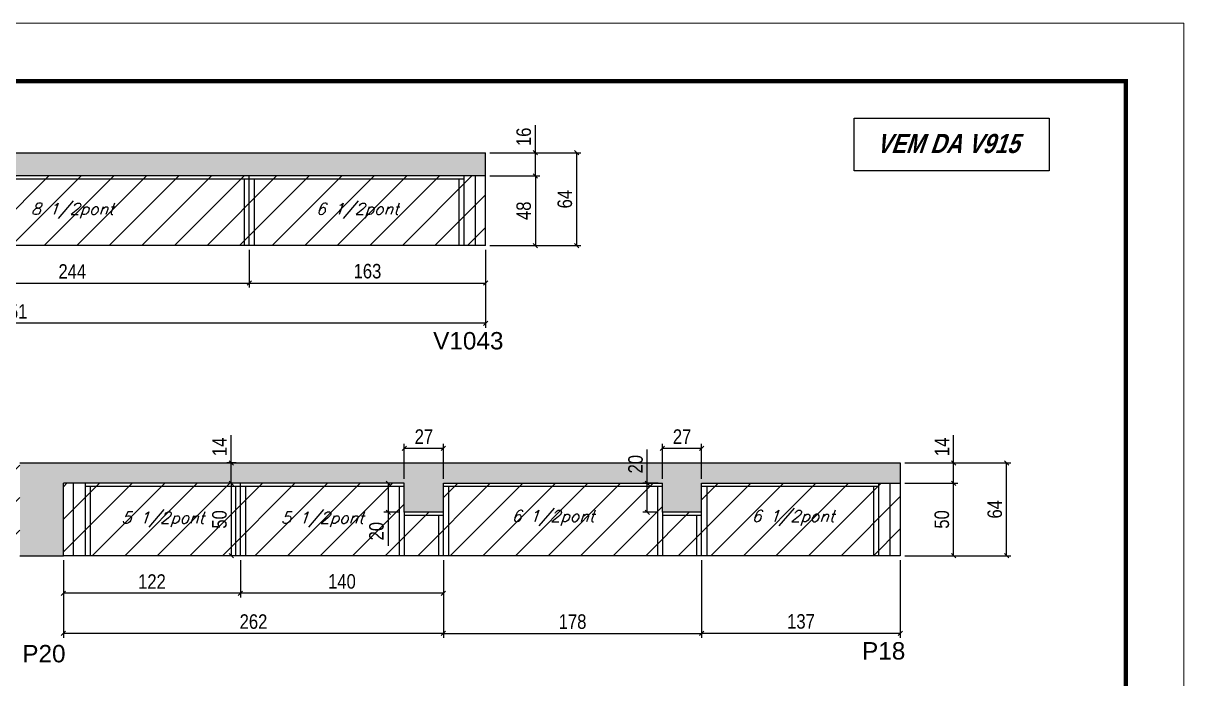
# Model space of a CAD drawing. Extents: x 3309 to 9563, y -2522 to 14608.
# Drawn here: x 7178 to 7978, y 10710 to 11162 of the extents above; entities that cross this region are included whole.
import ezdxf

# ---------------------------------------------------------------- set-up
doc = ezdxf.new("R2010")
doc.units = 0
doc.linetypes.add('DASHED', pattern=[0.75, 0.5, -0.25])
for name, color, linetype in [('5', 5, 'Continuous'), ('COTA', 241, 'Continuous'), ('NOMENCLATURA', 7, 'Continuous'), ('Painéis', 200, 'Continuous'), ('SARR_2.2x7', 40, 'Continuous'), ('SARR_3.5x7', 81, 'Continuous'), ('texto', 7, 'Continuous')]:
    doc.layers.add(name, color=color, linetype=linetype)
for name, color, linetype, lineweight in [('Folhas', 255, 'Continuous', 9), ('Hachura', 251, 'Continuous', 9), ('SARRAFO DE PRESSAO', 251, 'DASHED', 9)]:
    doc.layers.add(name, color=color, linetype=linetype, lineweight=lineweight)
doc.styles.add('COTA TECNICA', font='techl___.ttf', dxfattribs={"height": 10})
doc.styles.add('Romans', font='romans.shx')
doc.styles.get("Standard").update_dxf_attribs({"font": 'arial.ttf'})
doc.styles.add('TECNICA', font='techb___.ttf', dxfattribs={"height": 10})
doc.dimstyles.new('PAINEL', dxfattribs={"dimtxt": 10, "dimasz": 3, "dimexe": 3, "dimexo": 3, "dimgap": 3, "dimtad": 1, "dimdec": 1, "dimzin": 12, "dimdsep": 46, "dimtxsty": 'COTA TECNICA', "dimblk1": 'OBLIQUE', "dimblk2": 'OBLIQUE', "dimsah": 1, "dimcen": 0.9, "dimclrd": 4, "dimclre": 4, "dimclrt": 240, "dimadec": 1, "dimazin": 3, "dimtfac": 1, "dimtdec": 1, "dimtmove": 0, "dimatfit": 3, "dimfxl": 1, "dimtolj": 1, "dimtzin": 12, "dimarcsym": 0})

# ---------------------------------------------------------------- blocks, each defined once
blk = doc.blocks.new('9999999999')
at = {"layer": 'Folhas'}
blk.add_lwpolyline([(98138.98, 34190.21), (99623.98, 34190.21), (99623.98, 35240.21), (98138.98, 35240.21)], close=True, dxfattribs=at)
at = {"layer": 'Folhas', "color": 30, "const_width": 3}
blk.add_lwpolyline([(98213.98, 34230.21), (99583.98, 34230.21), (99583.98, 35200.21), (98213.98, 35200.21)], close=True, dxfattribs=at)
blk = doc.blocks.new('_Oblique')
at = {"color": 0, "linetype": 'ByBlock', "lineweight": -2}
blk.add_line((-0.5, -0.5), (0.5, 0.5), dxfattribs=at)
blk = doc.blocks.new('*D416')
at = {"layer": 'COTA', "color": 4, "linetype": 'ByBlock', "lineweight": -2, "transparency": 16777216}
for p, q in [((6845.51, 11005.75), (6845.51, 10952.12)), ((7496.51, 11005.75), (7496.51, 10952.12)), ((7496.51, 10955.12), (6845.51, 10955.12))]:
    blk.add_line(p, q, dxfattribs=at)
at = {"layer": 'Defpoints', "color": 0, "linetype": 'ByBlock', "transparency": 16777216}
for p in [(6845.51, 11008.75), (7496.51, 11008.75), (6845.51, 10955.12)]:
    blk.add_point(p, dxfattribs=at)
at = {"layer": 'COTA', "color": 4, "linetype": 'ByBlock', "lineweight": -2, "transparency": 16777216, "xscale": 3, "yscale": 3, "zscale": 3, "rotation": 180}
blk.add_blockref('_Oblique', (6845.51, 10955.12), dxfattribs=at)
at = {"layer": 'COTA', "color": 4, "linetype": 'ByBlock', "lineweight": -2, "transparency": 16777216, "xscale": 3, "yscale": 3, "zscale": 3}
blk.add_blockref('_Oblique', (7496.51, 10955.12), dxfattribs=at)
at = {"layer": 'COTA', "color": 240, "linetype": 'ByBlock', "transparency": 16777216, "insert": (7171.01, 10963.23), "char_height": 10, "attachment_point": 5, "style": 'COTA TECNICA'}
blk.add_mtext('\\A1;651', dxfattribs=at)
blk = doc.blocks.new('*D379')
at = {"layer": 'COTA', "color": 4, "lineweight": -2, "transparency": 16777216}
for p, q in [((7089.51, 11005.75), (7089.51, 10979.83)), ((7333.51, 11005.75), (7333.51, 10979.83)), ((7089.51, 10982.83), (7333.51, 10982.83))]:
    blk.add_line(p, q, dxfattribs=at)
at = {"layer": 'Defpoints', "color": 0, "transparency": 16777216}
for p in [(7089.51, 11008.75, 0), (7333.51, 11008.75, 0), (7333.51, 10982.83)]:
    blk.add_point(p, dxfattribs=at)
at = {"layer": 'COTA', "color": 4, "lineweight": -2, "transparency": 16777216, "xscale": 3, "yscale": 3, "zscale": 3, "rotation": 180}
blk.add_blockref('_Oblique', (7089.51, 10982.83), dxfattribs=at)
at = {"layer": 'COTA', "color": 4, "lineweight": -2, "transparency": 16777216, "xscale": 3, "yscale": 3, "zscale": 3}
blk.add_blockref('_Oblique', (7333.51, 10982.83), dxfattribs=at)
at = {"layer": 'COTA', "color": 240, "transparency": 16777216, "insert": (7211.51, 10990.91), "char_height": 10, "attachment_point": 5, "style": 'COTA TECNICA'}
blk.add_mtext('\\A1;244', dxfattribs=at)
blk = doc.blocks.new('*D380')
at = {"layer": 'COTA', "color": 4, "lineweight": -2, "transparency": 16777216}
for p, q in [((7499.51, 11072.75), (7562.23, 11072.75)), ((7559.23, 11072.75), (7559.23, 11008.75)), ((7499.51, 11008.75), (7562.23, 11008.75))]:
    blk.add_line(p, q, dxfattribs=at)
at = {"layer": 'Defpoints', "color": 0, "transparency": 16777216}
for p in [(7496.51, 11072.75, 0), (7496.51, 11008.75, 0), (7559.23, 11008.75)]:
    blk.add_point(p, dxfattribs=at)
at = {"layer": 'COTA', "color": 4, "lineweight": -2, "transparency": 16777216, "xscale": 3, "yscale": 3, "zscale": 3}
for p, rotation in [((7559.23, 11072.75), 90), ((7559.23, 11008.75), 270)]:
    blk.add_blockref('_Oblique', p, dxfattribs=dict(at, rotation=rotation))
at = {"layer": 'COTA', "color": 240, "transparency": 16777216, "insert": (7551.13, 11040.75), "char_height": 10, "attachment_point": 5, "rotation": 90, "style": 'COTA TECNICA'}
blk.add_mtext('\\A1;64', dxfattribs=at)
blk = doc.blocks.new('*D406')
at = {"layer": 'COTA', "color": 4, "lineweight": -2, "transparency": 16777216}
for p, q in [((7333.51, 11005.75), (7333.51, 10979.83)), ((7496.51, 11005.75), (7496.51, 10979.83)), ((7333.51, 10982.83), (7496.51, 10982.83))]:
    blk.add_line(p, q, dxfattribs=at)
at = {"layer": 'Defpoints', "color": 0, "transparency": 16777216}
for p in [(7333.51, 11008.75, 0), (7496.51, 11008.75, 0), (7496.51, 10982.83)]:
    blk.add_point(p, dxfattribs=at)
at = {"layer": 'COTA', "color": 4, "lineweight": -2, "transparency": 16777216, "xscale": 3, "yscale": 3, "zscale": 3, "rotation": 180}
blk.add_blockref('_Oblique', (7333.51, 10982.83), dxfattribs=at)
at = {"layer": 'COTA', "color": 4, "lineweight": -2, "transparency": 16777216, "xscale": 3, "yscale": 3, "zscale": 3}
blk.add_blockref('_Oblique', (7496.51, 10982.83), dxfattribs=at)
at = {"layer": 'COTA', "color": 240, "transparency": 16777216, "insert": (7415.01, 10991.05), "char_height": 10, "attachment_point": 5, "style": 'COTA TECNICA'}
blk.add_mtext('\\A1;163', dxfattribs=at)
blk = doc.blocks.new('*D407')
at = {"layer": 'COTA', "color": 4, "lineweight": -2, "transparency": 16777216}
for p, q in [((7499.51, 11056.75), (7533.87, 11056.75)), ((7530.87, 11056.75), (7530.87, 11008.75)), ((7499.51, 11008.75), (7533.87, 11008.75))]:
    blk.add_line(p, q, dxfattribs=at)
at = {"layer": 'Defpoints', "color": 0, "transparency": 16777216}
for p in [(7496.51, 11056.75, 0), (7496.51, 11008.75, 0), (7530.87, 11008.75)]:
    blk.add_point(p, dxfattribs=at)
at = {"layer": 'COTA', "color": 4, "lineweight": -2, "transparency": 16777216, "xscale": 3, "yscale": 3, "zscale": 3}
for p, rotation in [((7530.87, 11056.75), 90), ((7530.87, 11008.75), 270)]:
    blk.add_blockref('_Oblique', p, dxfattribs=dict(at, rotation=rotation))
at = {"layer": 'COTA', "color": 240, "transparency": 16777216, "insert": (7522.78, 11032.75), "char_height": 10, "attachment_point": 5, "rotation": 90, "style": 'COTA TECNICA'}
blk.add_mtext('\\A1;48', dxfattribs=at)
blk = doc.blocks.new('*D408')
at = {"layer": 'COTA', "color": 4, "lineweight": -2, "transparency": 16777216}
for p, q in [((7530.87, 11072.75), (7530.87, 11091.76)), ((7499.51, 11072.75), (7533.87, 11072.75)), ((7530.87, 11056.75), (7530.87, 11072.75)), ((7499.51, 11056.75), (7533.87, 11056.75))]:
    blk.add_line(p, q, dxfattribs=at)
at = {"layer": 'Defpoints', "color": 0, "transparency": 16777216}
for p in [(7496.51, 11072.75, 0), (7530.87, 11072.75), (7496.51, 11056.75, 0)]:
    blk.add_point(p, dxfattribs=at)
at = {"layer": 'COTA', "color": 4, "lineweight": -2, "transparency": 16777216, "xscale": 3, "yscale": 3, "zscale": 3}
for p, rotation in [((7530.87, 11072.75), 90), ((7530.87, 11056.75), 270)]:
    blk.add_blockref('_Oblique', p, dxfattribs=dict(at, rotation=rotation))
at = {"layer": 'COTA', "color": 240, "transparency": 16777216, "insert": (7522.77, 11083.76), "char_height": 10, "attachment_point": 5, "rotation": 90, "style": 'COTA TECNICA'}
blk.add_mtext('\\A1;16', dxfattribs=at)
blk = doc.blocks.new('*D417')
at = {"layer": 'COTA', "color": 4, "linetype": 'ByBlock', "lineweight": -2, "transparency": 16777216}
for p, q in [((7327.43, 10791.85), (7327.43, 10765.94)), ((7467.43, 10791.85), (7467.43, 10765.94)), ((7467.43, 10768.94), (7327.43, 10768.94))]:
    blk.add_line(p, q, dxfattribs=at)
at = {"layer": 'Defpoints', "color": 0, "linetype": 'ByBlock', "transparency": 16777216}
for p in [(7327.43, 10794.85), (7467.43, 10794.85), (7327.43, 10768.94)]:
    blk.add_point(p, dxfattribs=at)
at = {"layer": 'COTA', "color": 4, "linetype": 'ByBlock', "lineweight": -2, "transparency": 16777216, "xscale": 3, "yscale": 3, "zscale": 3, "rotation": 180}
blk.add_blockref('_Oblique', (7327.43, 10768.94), dxfattribs=at)
at = {"layer": 'COTA', "color": 4, "linetype": 'ByBlock', "lineweight": -2, "transparency": 16777216, "xscale": 3, "yscale": 3, "zscale": 3}
blk.add_blockref('_Oblique', (7467.43, 10768.94), dxfattribs=at)
at = {"layer": 'COTA', "color": 240, "linetype": 'ByBlock', "transparency": 16777216, "insert": (7397.43, 10777.04), "char_height": 10, "attachment_point": 5, "style": 'COTA TECNICA'}
blk.add_mtext('\\A1;140', dxfattribs=at)
blk = doc.blocks.new('*D418')
at = {"layer": 'COTA', "color": 4, "linetype": 'ByBlock', "lineweight": -2, "transparency": 16777216}
for p, q in [((7205.43, 10791.85), (7205.43, 10765.94)), ((7327.43, 10791.85), (7327.43, 10765.94)), ((7327.43, 10768.94), (7205.43, 10768.94))]:
    blk.add_line(p, q, dxfattribs=at)
at = {"layer": 'Defpoints', "color": 0, "linetype": 'ByBlock', "transparency": 16777216}
for p in [(7205.43, 10794.85), (7327.43, 10794.85), (7205.43, 10768.94)]:
    blk.add_point(p, dxfattribs=at)
at = {"layer": 'COTA', "color": 4, "linetype": 'ByBlock', "lineweight": -2, "transparency": 16777216, "xscale": 3, "yscale": 3, "zscale": 3, "rotation": 180}
blk.add_blockref('_Oblique', (7205.43, 10768.94), dxfattribs=at)
at = {"layer": 'COTA', "color": 4, "linetype": 'ByBlock', "lineweight": -2, "transparency": 16777216, "xscale": 3, "yscale": 3, "zscale": 3}
blk.add_blockref('_Oblique', (7327.43, 10768.94), dxfattribs=at)
at = {"layer": 'COTA', "color": 240, "linetype": 'ByBlock', "transparency": 16777216, "insert": (7266.43, 10777), "char_height": 10, "attachment_point": 5, "style": 'COTA TECNICA'}
blk.add_mtext('\\A1;122', dxfattribs=at)
blk = doc.blocks.new('*D422')
at = {"layer": 'COTA', "color": 4, "linetype": 'ByBlock', "lineweight": -2, "transparency": 16777216}
for p, q in [((7205.43, 10791.85), (7205.43, 10738.23)), ((7467.43, 10791.85), (7467.43, 10738.23)), ((7467.43, 10741.23), (7205.43, 10741.23))]:
    blk.add_line(p, q, dxfattribs=at)
at = {"layer": 'Defpoints', "color": 0, "linetype": 'ByBlock', "transparency": 16777216}
for p in [(7205.43, 10794.85), (7467.43, 10794.85), (7205.43, 10741.23)]:
    blk.add_point(p, dxfattribs=at)
at = {"layer": 'COTA', "color": 4, "linetype": 'ByBlock', "lineweight": -2, "transparency": 16777216, "xscale": 3, "yscale": 3, "zscale": 3, "rotation": 180}
blk.add_blockref('_Oblique', (7205.43, 10741.23), dxfattribs=at)
at = {"layer": 'COTA', "color": 4, "linetype": 'ByBlock', "lineweight": -2, "transparency": 16777216, "xscale": 3, "yscale": 3, "zscale": 3}
blk.add_blockref('_Oblique', (7467.43, 10741.23), dxfattribs=at)
at = {"layer": 'COTA', "color": 240, "linetype": 'ByBlock', "transparency": 16777216, "insert": (7336.43, 10749.33), "char_height": 10, "attachment_point": 5, "style": 'COTA TECNICA'}
blk.add_mtext('\\A1;262', dxfattribs=at)
blk = doc.blocks.new('*D423')
at = {"layer": 'COTA', "color": 4, "lineweight": -2, "transparency": 16777216}
for p, q in [((7467.43, 10791.85), (7467.43, 10738.23)), ((7645.43, 10791.85), (7645.43, 10738.23)), ((7467.43, 10741.23), (7645.43, 10741.23))]:
    blk.add_line(p, q, dxfattribs=at)
at = {"layer": 'Defpoints', "color": 0, "transparency": 16777216}
for p in [(7467.43, 10794.85), (7645.43, 10794.85), (7645.43, 10741.23)]:
    blk.add_point(p, dxfattribs=at)
at = {"layer": 'COTA', "color": 4, "lineweight": -2, "transparency": 16777216, "xscale": 3, "yscale": 3, "zscale": 3, "rotation": 180}
blk.add_blockref('_Oblique', (7467.43, 10741.23), dxfattribs=at)
at = {"layer": 'COTA', "color": 4, "lineweight": -2, "transparency": 16777216, "xscale": 3, "yscale": 3, "zscale": 3}
blk.add_blockref('_Oblique', (7645.43, 10741.23), dxfattribs=at)
at = {"layer": 'COTA', "color": 240, "transparency": 16777216, "insert": (7556.43, 10749.32), "char_height": 10, "attachment_point": 5, "style": 'COTA TECNICA'}
blk.add_mtext('\\A1;178', dxfattribs=at)
blk = doc.blocks.new('*D424')
at = {"layer": 'COTA', "color": 4, "lineweight": -2, "transparency": 16777216}
for p, q in [((7437.43, 10844.85), (7426.36, 10844.85)), ((7429.36, 10844.85), (7429.36, 10824.85)), ((7437.43, 10824.85), (7426.36, 10824.85)), ((7429.36, 10824.85), (7429.36, 10801.64))]:
    blk.add_line(p, q, dxfattribs=at)
at = {"layer": 'Defpoints', "color": 0, "transparency": 16777216}
for p in [(7440.43, 10844.85), (7429.36, 10824.85), (7440.43, 10824.85)]:
    blk.add_point(p, dxfattribs=at)
at = {"layer": 'COTA', "color": 4, "lineweight": -2, "transparency": 16777216, "xscale": 3, "yscale": 3, "zscale": 3}
for p, rotation in [((7429.36, 10844.85), 90), ((7429.36, 10824.85), 270)]:
    blk.add_blockref('_Oblique', p, dxfattribs=dict(at, rotation=rotation))
at = {"layer": 'COTA', "color": 240, "transparency": 16777216, "insert": (7421.26, 10811.75), "char_height": 10, "attachment_point": 5, "rotation": 90, "style": 'COTA TECNICA'}
blk.add_mtext('\\A1;20', dxfattribs=at)
blk = doc.blocks.new('*D425')
at = {"layer": 'COTA', "color": 4, "lineweight": -2, "transparency": 16777216}
for p, q in [((7440.43, 10847.85), (7440.43, 10871.92)), ((7440.43, 10868.92), (7467.43, 10868.92)), ((7467.43, 10847.85), (7467.43, 10871.92))]:
    blk.add_line(p, q, dxfattribs=at)
at = {"layer": 'Defpoints', "color": 0, "transparency": 16777216}
for p in [(7467.43, 10868.92), (7440.43, 10844.85), (7467.43, 10844.85)]:
    blk.add_point(p, dxfattribs=at)
at = {"layer": 'COTA', "color": 4, "lineweight": -2, "transparency": 16777216, "xscale": 3, "yscale": 3, "zscale": 3, "rotation": 180}
blk.add_blockref('_Oblique', (7440.43, 10868.92), dxfattribs=at)
at = {"layer": 'COTA', "color": 4, "lineweight": -2, "transparency": 16777216, "xscale": 3, "yscale": 3, "zscale": 3}
blk.add_blockref('_Oblique', (7467.43, 10868.92), dxfattribs=at)
at = {"layer": 'COTA', "color": 240, "transparency": 16777216, "insert": (7453.93, 10876.99), "char_height": 10, "attachment_point": 5, "style": 'COTA TECNICA'}
blk.add_mtext('\\A1;27', dxfattribs=at)
blk = doc.blocks.new('*D426')
at = {"layer": 'COTA', "color": 4, "lineweight": -2, "transparency": 16777216}
for p, q in [((7618.43, 10847.85), (7618.43, 10871.92)), ((7618.43, 10868.92), (7645.43, 10868.92)), ((7645.43, 10847.85), (7645.43, 10871.92))]:
    blk.add_line(p, q, dxfattribs=at)
at = {"layer": 'Defpoints', "color": 0, "transparency": 16777216}
for p in [(7645.43, 10868.92), (7618.43, 10844.85), (7645.43, 10844.85)]:
    blk.add_point(p, dxfattribs=at)
at = {"layer": 'COTA', "color": 4, "lineweight": -2, "transparency": 16777216, "xscale": 3, "yscale": 3, "zscale": 3, "rotation": 180}
blk.add_blockref('_Oblique', (7618.43, 10868.92), dxfattribs=at)
at = {"layer": 'COTA', "color": 4, "lineweight": -2, "transparency": 16777216, "xscale": 3, "yscale": 3, "zscale": 3}
blk.add_blockref('_Oblique', (7645.43, 10868.92), dxfattribs=at)
at = {"layer": 'COTA', "color": 240, "transparency": 16777216, "insert": (7631.93, 10876.99), "char_height": 10, "attachment_point": 5, "style": 'COTA TECNICA'}
blk.add_mtext('\\A1;27', dxfattribs=at)
blk = doc.blocks.new('*D419')
at = {"layer": 'COTA', "color": 4, "lineweight": -2, "transparency": 16777216}
for p, q in [((7785.43, 10844.85), (7822.18, 10844.85)), ((7819.18, 10794.85), (7819.18, 10844.85)), ((7785.43, 10794.85), (7822.18, 10794.85))]:
    blk.add_line(p, q, dxfattribs=at)
at = {"layer": 'Defpoints', "color": 0, "transparency": 16777216}
for p in [(7782.43, 10844.85), (7819.18, 10844.85), (7782.43, 10794.85)]:
    blk.add_point(p, dxfattribs=at)
at = {"layer": 'COTA', "color": 4, "lineweight": -2, "transparency": 16777216, "xscale": 3, "yscale": 3, "zscale": 3}
for p, rotation in [((7819.18, 10844.85), 90), ((7819.18, 10794.85), 270)]:
    blk.add_blockref('_Oblique', p, dxfattribs=dict(at, rotation=rotation))
at = {"layer": 'COTA', "color": 240, "transparency": 16777216, "insert": (7811.07, 10819.85), "char_height": 10, "attachment_point": 5, "rotation": 90, "style": 'COTA TECNICA'}
blk.add_mtext('\\A1;50', dxfattribs=at)
blk = doc.blocks.new('*D420')
at = {"layer": 'COTA', "color": 4, "lineweight": -2, "transparency": 16777216}
for p, q in [((7819.18, 10858.85), (7819.18, 10877.97)), ((7785.43, 10858.85), (7822.18, 10858.85)), ((7819.18, 10844.85), (7819.18, 10858.85)), ((7785.43, 10844.85), (7822.18, 10844.85))]:
    blk.add_line(p, q, dxfattribs=at)
at = {"layer": 'Defpoints', "color": 0, "transparency": 16777216}
for p in [(7782.43, 10858.85), (7819.18, 10858.85), (7782.43, 10844.85)]:
    blk.add_point(p, dxfattribs=at)
at = {"layer": 'COTA', "color": 4, "lineweight": -2, "transparency": 16777216, "xscale": 3, "yscale": 3, "zscale": 3}
for p, rotation in [((7819.18, 10858.85), 90), ((7819.18, 10844.85), 270)]:
    blk.add_blockref('_Oblique', p, dxfattribs=dict(at, rotation=rotation))
at = {"layer": 'COTA', "color": 240, "transparency": 16777216, "insert": (7811.11, 10869.91), "char_height": 10, "attachment_point": 5, "rotation": 90, "style": 'COTA TECNICA'}
blk.add_mtext('\\A1;14', dxfattribs=at)
blk = doc.blocks.new('*D421')
at = {"layer": 'COTA', "color": 4, "lineweight": -2, "transparency": 16777216}
for p, q in [((7785.43, 10858.85), (7858.67, 10858.85)), ((7855.67, 10794.85), (7855.67, 10858.85)), ((7785.43, 10794.85), (7858.67, 10794.85))]:
    blk.add_line(p, q, dxfattribs=at)
at = {"layer": 'Defpoints', "color": 0, "transparency": 16777216}
for p in [(7782.43, 10858.85), (7855.67, 10858.85), (7782.43, 10794.85)]:
    blk.add_point(p, dxfattribs=at)
at = {"layer": 'COTA', "color": 4, "lineweight": -2, "transparency": 16777216, "xscale": 3, "yscale": 3, "zscale": 3}
for p, rotation in [((7855.67, 10858.85), 90), ((7855.67, 10794.85), 270)]:
    blk.add_blockref('_Oblique', p, dxfattribs=dict(at, rotation=rotation))
at = {"layer": 'COTA', "color": 240, "transparency": 16777216, "insert": (7847.57, 10826.85), "char_height": 10, "attachment_point": 5, "rotation": 90, "style": 'COTA TECNICA'}
blk.add_mtext('\\A1;64', dxfattribs=at)
blk = doc.blocks.new('*D427')
at = {"layer": 'COTA', "color": 4, "lineweight": -2, "transparency": 16777216}
for p, q in [((7645.43, 10791.85), (7645.43, 10738.23)), ((7782.43, 10791.85), (7782.43, 10738.23)), ((7782.43, 10741.23), (7645.43, 10741.23))]:
    blk.add_line(p, q, dxfattribs=at)
at = {"layer": 'Defpoints', "color": 0, "transparency": 16777216}
for p in [(7645.43, 10794.85), (7782.43, 10794.85), (7645.43, 10741.23)]:
    blk.add_point(p, dxfattribs=at)
at = {"layer": 'COTA', "color": 4, "lineweight": -2, "transparency": 16777216, "xscale": 3, "yscale": 3, "zscale": 3, "rotation": 180}
blk.add_blockref('_Oblique', (7645.43, 10741.23), dxfattribs=at)
at = {"layer": 'COTA', "color": 4, "lineweight": -2, "transparency": 16777216, "xscale": 3, "yscale": 3, "zscale": 3}
blk.add_blockref('_Oblique', (7782.43, 10741.23), dxfattribs=at)
at = {"layer": 'COTA', "color": 240, "transparency": 16777216, "insert": (7713.93, 10749.45), "char_height": 10, "attachment_point": 5, "style": 'COTA TECNICA'}
blk.add_mtext('\\A1;137', dxfattribs=at)
blk = doc.blocks.new('*D428')
at = {"layer": 'COTA', "color": 4, "lineweight": -2, "transparency": 16777216}
for p, q in [((7607.98, 10844.85), (7607.98, 10868.06)), ((7615.43, 10844.85), (7604.98, 10844.85)), ((7607.98, 10824.85), (7607.98, 10844.85)), ((7615.43, 10824.85), (7604.98, 10824.85))]:
    blk.add_line(p, q, dxfattribs=at)
at = {"layer": 'Defpoints', "color": 0, "transparency": 16777216}
for p in [(7607.98, 10844.85), (7618.43, 10844.85), (7618.43, 10824.85)]:
    blk.add_point(p, dxfattribs=at)
at = {"layer": 'COTA', "color": 4, "lineweight": -2, "transparency": 16777216, "xscale": 3, "yscale": 3, "zscale": 3}
for p, rotation in [((7607.98, 10844.85), 90), ((7607.98, 10824.85), 270)]:
    blk.add_blockref('_Oblique', p, dxfattribs=dict(at, rotation=rotation))
at = {"layer": 'COTA', "color": 240, "transparency": 16777216, "insert": (7599.88, 10857.96), "char_height": 10, "attachment_point": 5, "rotation": 90, "style": 'COTA TECNICA'}
blk.add_mtext('\\A1;20', dxfattribs=at)
blk = doc.blocks.new('*D429')
at = {"layer": 'COTA', "color": 4, "lineweight": -2, "transparency": 16777216}
for p, q in [((7324.43, 10844.85), (7318.11, 10844.85)), ((7321.11, 10844.85), (7321.11, 10794.85)), ((7324.43, 10794.85), (7318.11, 10794.85))]:
    blk.add_line(p, q, dxfattribs=at)
at = {"layer": 'Defpoints', "color": 0, "transparency": 16777216}
for p in [(7327.43, 10844.85, 0), (7321.11, 10794.85), (7327.43, 10794.85, 0)]:
    blk.add_point(p, dxfattribs=at)
at = {"layer": 'COTA', "color": 4, "lineweight": -2, "transparency": 16777216, "xscale": 3, "yscale": 3, "zscale": 3}
for p, rotation in [((7321.11, 10844.85), 90), ((7321.11, 10794.85), 270)]:
    blk.add_blockref('_Oblique', p, dxfattribs=dict(at, rotation=rotation))
at = {"layer": 'COTA', "color": 240, "transparency": 16777216, "insert": (7313, 10819.85), "char_height": 10, "attachment_point": 5, "rotation": 90, "style": 'COTA TECNICA'}
blk.add_mtext('\\A1;50', dxfattribs=at)
blk = doc.blocks.new('*D430')
at = {"layer": 'COTA', "color": 4, "lineweight": -2, "transparency": 16777216}
for p, q in [((7321.11, 10858.85), (7321.11, 10877.97)), ((7324.43, 10858.85), (7318.11, 10858.85)), ((7321.11, 10844.85), (7321.11, 10858.85)), ((7324.43, 10844.85), (7318.11, 10844.85))]:
    blk.add_line(p, q, dxfattribs=at)
at = {"layer": 'Defpoints', "color": 0, "transparency": 16777216}
for p in [(7321.11, 10858.85), (7327.43, 10858.85, 0), (7327.43, 10844.85, 0)]:
    blk.add_point(p, dxfattribs=at)
at = {"layer": 'COTA', "color": 4, "lineweight": -2, "transparency": 16777216, "xscale": 3, "yscale": 3, "zscale": 3}
for p, rotation in [((7321.11, 10858.85), 90), ((7321.11, 10844.85), 270)]:
    blk.add_blockref('_Oblique', p, dxfattribs=dict(at, rotation=rotation))
at = {"layer": 'COTA', "color": 240, "transparency": 16777216, "insert": (7313.04, 10869.91), "char_height": 10, "attachment_point": 5, "rotation": 90, "style": 'COTA TECNICA'}
blk.add_mtext('\\A1;14', dxfattribs=at)

msp = doc.modelspace()

# ---------------------------------------------------------------- hatches: boundary and pattern name
at = {"layer": 'COTA'}
h = msp.add_hatch(dxfattribs=at)
h.set_pattern_fill('AR-CONC', color=256, scale=0.03)
h.set_pattern_definition([(50, (-81.228, -2203.2577), (5.4655401, -0.4781726), [0.5715, -6.2865]), (355, (-81.228, -2203.2577), (-1.0573026, 5.7317054), [0.4572, -5.0292175]), (100.451445, (-80.7727, -2203.2975), (4.4082374, 5.2535326), [0.4857003, -5.3427073]), (46.1842, (-81.228, -2201.734), (8.1323712, -1.2612698), [0.85725, -9.42975]), (96.63556, (-80.5505, -2201.839), (7.122124, 7.4227837), [0.7285507, -8.0140682]), (351.18415, (-81.228, -2201.734), (7.122124, 7.4227837), [0.685799, -7.543792]), (21, (-80.466, -2202.1147), (4.5484317, -3.067956), [0.5715, -6.2865]), (326, (-80.466, -2202.1147), (1.8540609, 5.525639), [0.4572, -5.0292]), (71.451445, (-80.087, -2202.3703), (6.4024926, 2.457683), [0.4857003, -5.3426981]), (37.5, (-81.2281, -2203.2577), (0.0926581, 2.53665117), [0, -4.96824, 0, -5.1054, 0, -5.04825]), (7.5, (-81.2281, -2203.2577), (2.00458988, 3.00541724), [0, -2.91084, 0, -4.85394, 0, -1.92405]), (327.5, (-82.9274, -2203.2577), (4.06771786, -0.17186232), [0, -1.905, 0, -5.9436, 0, -7.8867]), (317.5, (-83.6894, -2203.2577), (4.44387544, 0.7627947), [0, -2.4765, 0, -3.94716, 0, -5.6007])])
h.paths.add_polyline_path([(7496.51, 11056.75), (7496.51, 11072.75), (6845.51, 11072.75), (6845.51, 11056.75)])
h = msp.add_hatch(dxfattribs=at)
h.set_pattern_fill('AR-CONC', color=256, scale=0.03)
h.paths.add_polyline_path([(7440.43, 10824.85), (7467.43, 10824.85), (7467.43, 10844.85), (7618.43, 10844.85), (7618.43, 10824.85), (7645.43, 10824.85), (7645.43, 10844.85), (7782.43, 10844.85), (7782.43, 10858.85), (7175.43, 10858.85), (7175.43, 10794.85), (7205.43, 10794.85), (7205.43, 10844.85), (7440.43, 10844.85)])
at = {"layer": 'Hachura'}
h = msp.add_hatch(dxfattribs=at)
h.set_pattern_fill('ANSI31', color=256, scale=5)
h.paths.add_polyline_path([(7089.51, 11008.75), (7089.51, 11056.75), (6845.51, 11056.75), (6845.51, 11008.75)])
h.paths.add_polyline_path([(7333.51, 11008.75), (7333.51, 11056.75), (7089.51, 11056.75), (7089.51, 11008.75)])
h.paths.add_polyline_path([(7496.51, 11008.75), (7496.51, 11056.75), (7333.51, 11056.75), (7333.51, 11008.75)])
h.paths.add_polyline_path([(7645.43, 10844.85), (7645.43, 10794.85), (7782.43, 10794.85), (7782.43, 10844.85)])
h.paths.add_polyline_path([(7645.43, 10794.85), (7645.43, 10824.85), (7618.43, 10824.85), (7618.43, 10844.85), (7467.43, 10844.85), (7467.43, 10794.85)])
h.paths.add_polyline_path([(7327.43, 10844.85), (7327.43, 10794.85), (7467.43, 10794.85), (7467.43, 10824.85), (7440.43, 10824.85), (7440.43, 10844.85)])
h.paths.add_polyline_path([(7205.43, 10844.85), (7205.43, 10794.85), (7327.43, 10794.85), (7327.43, 10844.85)])
h.paths.add_polyline_path([(7053.43, 10858.85), (7053.43, 10794.85), (7175.43, 10794.85), (7175.43, 10858.85)])
h.paths.add_polyline_path([(6975.43, 10858.85), (6975.43, 10794.85), (7053.43, 10794.85), (7053.43, 10858.85)])
h.paths.add_polyline_path([(6701.43, 10844.85), (6701.43, 10794.85), (6945.43, 10794.85), (6945.43, 10844.85)])
h.paths.add_polyline_path([(6628.46, 10844.85), (6628.46, 10794.85), (6701.43, 10794.85), (6701.43, 10844.85)])
h.paths.add_polyline_path([(6644.63, 10678.32), (6644.63, 10661.32), (6610.13, 10661.32), (6610.13, 10614.32), (6854.13, 10614.32), (6854.13, 10678.32)])
h.paths.add_polyline_path([(6854.13, 10678.32), (6854.13, 10614.32), (7098.13, 10614.32), (7098.13, 10678.32)])
h.paths.add_polyline_path([(7098.13, 10678.32), (7098.13, 10614.32), (7271.13, 10614.32), (7271.13, 10678.32)])
h.paths.add_polyline_path([(7379.13, 10678.32), (7301.13, 10678.32), (7301.13, 10614.32), (7379.13, 10614.32)])
h.paths.add_polyline_path([(7379.13, 10678.32), (7379.13, 10614.32), (7501.13, 10614.32), (7501.13, 10678.32)])
h.paths.add_polyline_path([(7531.13, 10678.32), (7531.13, 10614.32), (7754.13, 10614.32), (7754.13, 10624.32), (7727.13, 10624.32), (7727.13, 10678.32)])
h.paths.add_polyline_path([(7098.63, 10438.61), (7098.63, 10488.61), (6958.13, 10488.61), (6958.13, 10438.61)])
h.paths.add_polyline_path([(6958.13, 10438.61), (6958.13, 10488.61), (6836.13, 10488.61), (6836.13, 10438.61)])
h.paths.add_polyline_path([(6806.13, 10438.61), (6806.13, 10502.61), (6610.13, 10502.61), (6610.13, 10438.61)])

# ---------------------------------------------------------------- linework, layer by layer
at = {"layer": 'COTA'}
for p, q in [((6845.51, 11072.75, 0), (7496.51, 11072.75, 0)), ((7496.51, 11056.75, 0), (7496.51, 11072.75, 0)), ((7175.43, 10858.85, 0), (7782.43, 10858.85, 0)), ((7782.43, 10858.85, 0), (7782.43, 10844.85, 0)), ((7440.43, 10824.85, 0), (7440.43, 10794.85, 0)), ((7618.43, 10824.85, 0), (7618.43, 10794.85, 0)), ((7175.43, 10794.85, 0), (7205.43, 10794.85, 0))]:
    msp.add_line(p, q, dxfattribs=at)
at = {"layer": 'NOMENCLATURA'}
msp.add_lwpolyline([(7750.57, 11096.72), (7885.11, 11096.72), (7885.11, 11060.26), (7750.57, 11060.26)], close=True, dxfattribs=at)
at = {"layer": 'Painéis', "linetype": 'ByBlock'}
for p, q in [((7496.51, 11056.75, 0), (6845.51, 11056.75, 0)), ((7333.51, 11008.75, 0), (7333.51, 11056.75, 0)), ((7496.51, 11008.75, 0), (7496.51, 11056.75, 0)), ((7496.51, 11008.75, 0), (6845.51, 11008.75, 0)), ((7440.43, 10844.85, 0), (7205.43, 10844.85, 0)), ((7205.43, 10794.85, 0), (7205.43, 10844.85, 0)), ((7327.43, 10794.85, 0), (7327.43, 10844.85, 0)), ((7440.43, 10824.85, 0), (7440.43, 10844.85, 0)), ((7467.43, 10794.85, 0), (7467.43, 10844.85, 0)), ((7467.43, 10844.85, 0), (7618.43, 10844.85, 0)), ((7618.43, 10824.85, 0), (7618.43, 10844.85, 0)), ((7645.43, 10794.85, 0), (7645.43, 10844.85, 0)), ((7645.43, 10844.85, 0), (7782.43, 10844.85, 0)), ((7782.43, 10844.85, 0), (7782.43, 10794.85, 0)), ((7467.43, 10824.85, 0), (7440.43, 10824.85, 0)), ((7645.43, 10824.85, 0), (7618.43, 10824.85, 0)), ((7782.43, 10794.85, 0), (7205.43, 10794.85, 0))]:
    msp.add_line(p, q, dxfattribs=at)
at = {"layer": 'SARR_2.2x7', "linetype": 'Continuous'}
for p, q in [((7333.51, 11054.55, 0), (7089.51, 11054.55, 0)), ((7481.51, 11054.55, 0), (7333.51, 11054.55, 0)), ((7489.51, 11008.75, 0), (7489.51, 11056.75, 0)), ((7212.43, 10794.85, 0), (7212.43, 10844.85, 0)), ((7775.43, 10794.85, 0), (7775.43, 10844.85, 0)), ((7327.43, 10842.65, 0), (7220.43, 10842.65, 0)), ((7440.43, 10842.65, 0), (7327.43, 10842.65, 0)), ((7618.43, 10842.65, 0), (7467.43, 10842.65, 0)), ((7767.43, 10842.65, 0), (7645.43, 10842.65, 0)), ((7467.43, 10822.65, 0), (7440.43, 10822.65, 0)), ((7645.43, 10822.65, 0), (7618.43, 10822.65, 0))]:
    msp.add_line(p, q, dxfattribs=at)
at = {"layer": 'SARR_3.5x7'}
for p, q in [((7330.01, 11054.55, 0), (7330.01, 11008.75, 0)), ((7337.01, 11054.55, 0), (7337.01, 11008.75, 0)), ((7478.01, 11054.55, 0), (7478.01, 11008.75, 0)), ((7481.51, 11056.75, 0), (7481.51, 11008.75, 0)), ((7220.43, 10844.85, 0), (7220.43, 10794.85, 0)), ((7767.43, 10844.85, 0), (7767.43, 10794.85, 0)), ((7223.93, 10842.65, 0), (7223.93, 10794.85, 0)), ((7323.93, 10842.65, 0), (7323.93, 10794.85, 0)), ((7330.93, 10842.65, 0), (7330.93, 10794.85, 0)), ((7436.93, 10842.65, 0), (7436.93, 10794.85, 0)), ((7470.93, 10842.65, 0), (7470.93, 10794.85, 0)), ((7614.93, 10842.65, 0), (7614.93, 10794.85, 0)), ((7648.93, 10842.65, 0), (7648.93, 10794.85, 0)), ((7763.93, 10842.65, 0), (7763.93, 10794.85, 0)), ((7463.93, 10822.65, 0), (7463.93, 10794.85, 0)), ((7641.93, 10822.65, 0), (7641.93, 10794.85, 0))]:
    msp.add_line(p, q, dxfattribs=at)

# ---------------------------------------------------------------- block references
at = {"layer": 'SARRAFO DE PRESSAO', "color": 6, "linetype": 'ByBlock'}
msp.add_blockref('9999999999', (-91646.11, -24078.07), dxfattribs=at)

# ---------------------------------------------------------------- texts
at = {"layer": '5', "linetype": 'Continuous'}
for s, p in [('V1043', (7460.32, 10937.11, 0)), ('P20', (7177.03, 10721.28, 0)), ('P18', (7756.04, 10723.22, 0))]:
    msp.add_text(s, height=12, rotation=0.00004, dxfattribs=at).set_placement(p)
at = {"layer": 'NOMENCLATURA', "insert": (7815, 11085.76, 0), "char_height": 13.2, "width": 300.2766, "attachment_point": 2, "style": 'TECNICA'}
msp.add_mtext('{\\Q19;VEM DA V915}', dxfattribs=at)
at = {"layer": 'texto', "color": 2, "char_height": 8, "attachment_point": 5, "style": 'Romans'}
for s, insert in [('{\\Q19;\\C256;8 1/2pont}', (7211.51, 11032.75, 0)), ('{\\Q19;\\C256;6 1/2pont}', (7408.01, 11032.75, 0)), ('{\\Q19;\\C256;6 1/2pont}', (7542.93, 10820.85, 0)), ('{\\Q19;\\C256;6 1/2pont}', (7708.43, 10820.85, 0)), ('{\\Q19;\\C256;5 1/2pont}', (7273.93, 10819.75, 0)), ('{\\Q19;\\C256;5 1/2pont}', (7383.93, 10819.75, 0))]:
    msp.add_mtext(s, dxfattribs=dict(at, insert=insert))

# ---------------------------------------------------------------- dimensions: what is measured, and where the dimension line sits
at = {"layer": 'COTA'}
for base, p1, p2, picture, middle in [((7530.87, 11072.75), (7496.51, 11056.75, 0), (7496.51, 11072.75, 0), '*D408', (7522.77, 11083.76)), ((7559.23, 11008.75), (7496.51, 11072.75, 0), (7496.51, 11008.75, 0), '*D380', (7551.13, 11040.75)), ((7530.87, 11008.75), (7496.51, 11056.75, 0), (7496.51, 11008.75, 0), '*D407', (7522.78, 11032.75)), ((7321.11, 10858.85), (7327.43, 10844.85, 0), (7327.43, 10858.85, 0), '*D430', (7313.04, 10869.91)), ((7819.18, 10858.85, 0), (7782.43, 10844.85, 0), (7782.43, 10858.85, 0), '*D420', (7811.11, 10869.91, 0)), ((7607.98, 10844.85, 0), (7618.43, 10824.85, 0), (7618.43, 10844.85, 0), '*D428', (7599.88, 10857.96, 0)), ((7855.67, 10858.85, 0), (7782.43, 10794.85, 0), (7782.43, 10858.85, 0), '*D421', (7847.57, 10826.85, 0)), ((7321.11, 10794.85), (7327.43, 10844.85, 0), (7327.43, 10794.85, 0), '*D429', (7313, 10819.85)), ((7429.36, 10824.85, 0), (7440.43, 10844.85, 0), (7440.43, 10824.85, 0), '*D424', (7421.26, 10811.75, 0)), ((7819.18, 10844.85, 0), (7782.43, 10794.85, 0), (7782.43, 10844.85, 0), '*D419', (7811.07, 10819.85, 0))]:
    dim = msp.add_linear_dim(base=base, p1=p1, p2=p2, angle=90, dimstyle='PAINEL', dxfattribs=at)
    dim.commit()
    dim.dimension.update_dxf_attribs({"geometry": picture, "text_midpoint": middle})
at = {"layer": 'COTA', "linetype": 'ByBlock'}
for base, p1, p2, picture, middle in [((6845.51, 10955.12, 0), (7496.51, 11008.75, 0), (6845.51, 11008.75, 0), '*D416', (7171.01, 10963.23, 0)), ((7205.43, 10741.23, 0), (7467.43, 10794.85, 0), (7205.43, 10794.85, 0), '*D422', (7336.43, 10749.33, 0)), ((7327.43, 10768.94, 0), (7467.43, 10794.85, 0), (7327.43, 10794.85, 0), '*D417', (7397.43, 10777.04, 0))]:
    dim = msp.add_linear_dim(base=base, p1=p1, p2=p2, angle=180, dimstyle='PAINEL', dxfattribs=at)
    dim.commit()
    dim.dimension.update_dxf_attribs({"geometry": picture, "text_midpoint": middle})
at = {"layer": 'COTA'}
for base, p1, p2, picture, middle in [((7333.51, 10982.83), (7089.51, 11008.75, 0), (7333.51, 11008.75, 0), '*D379', (7211.51, 10990.91)), ((7496.51, 10982.83), (7333.51, 11008.75, 0), (7496.51, 11008.75, 0), '*D406', (7415.01, 10991.05)), ((7467.43, 10868.92, 0), (7440.43, 10844.85, 0), (7467.43, 10844.85, 0), '*D425', (7453.93, 10876.99, 0)), ((7645.43, 10868.92, 0), (7618.43, 10844.85, 0), (7645.43, 10844.85, 0), '*D426', (7631.93, 10876.99, 0)), ((7645.43, 10741.23, 0), (7467.43, 10794.85, 0), (7645.43, 10794.85, 0), '*D423', (7556.43, 10749.32, 0)), ((7645.43, 10741.23, 0), (7782.43, 10794.85, 0), (7645.43, 10794.85, 0), '*D427', (7713.93, 10749.45, 0))]:
    dim = msp.add_linear_dim(base=base, p1=p1, p2=p2, dimstyle='PAINEL', dxfattribs=at)
    dim.commit()
    dim.dimension.update_dxf_attribs({"geometry": picture, "text_midpoint": middle})
at = {"layer": 'COTA', "linetype": 'ByBlock'}
dim = msp.add_linear_dim(base=(7205.43, 10768.94, 0), p1=(7327.43, 10794.85, 0), p2=(7205.43, 10794.85, 0), angle=180, dimstyle='PAINEL', override={"dimtmove": 1}, dxfattribs=at)
dim.commit()
dim.dimension.update_dxf_attribs({"geometry": '*D418', "text_midpoint": (7266.43, 10777, 0)})

doc.saveas('drawing.dxf')
